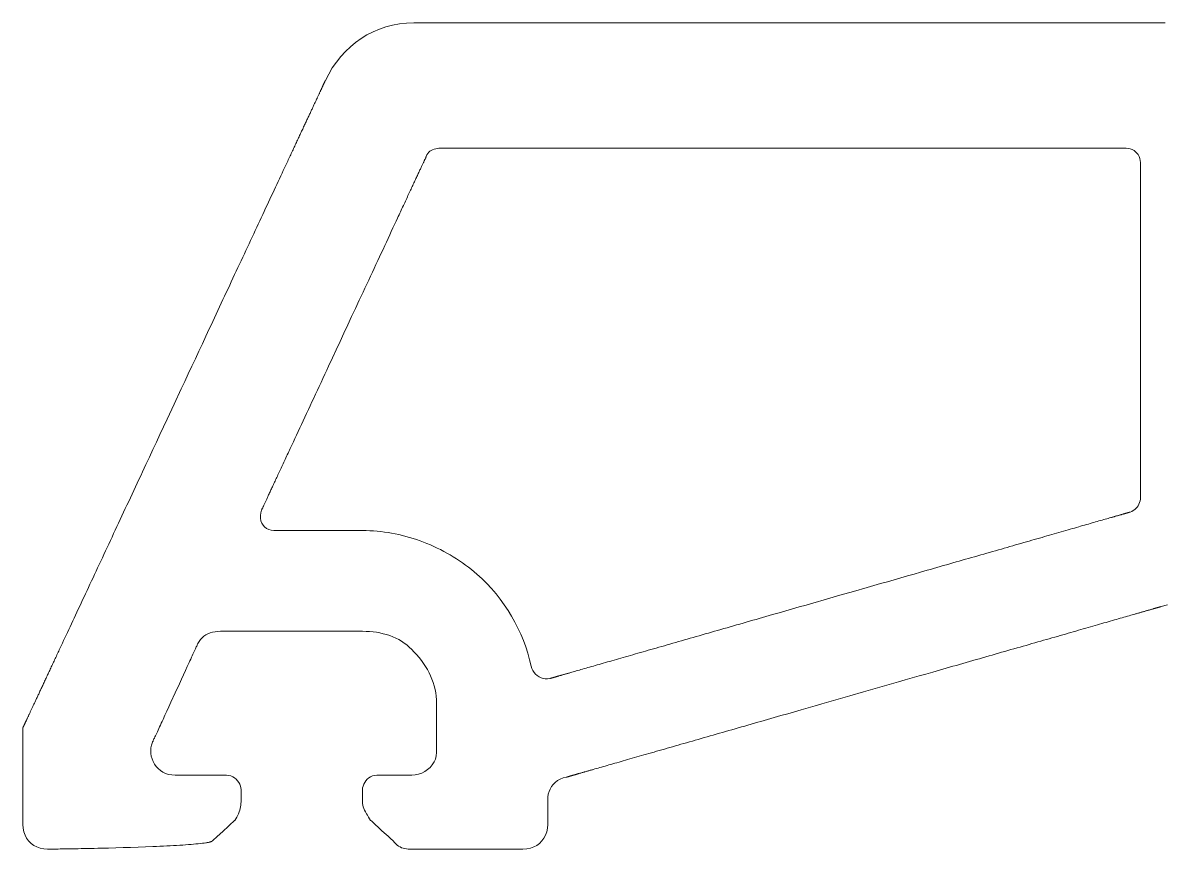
# Model space of a CAD drawing. Header units: millimetres. Extents: x -62 to 0, y 0 to 70.
# Drawn here: x -62 to -38.5, y 52.94 to 69.96 of the extents above; entities that cross this region are included whole.
import ezdxf

# ---------------------------------------------------------------- set-up
doc = ezdxf.new("R2010")
doc.units = ezdxf.units.MM
doc.header["$MEASUREMENT"] = 0
doc.layers.add('Layer 1', color=7, linetype='Continuous')

msp = doc.modelspace()

# ---------------------------------------------------------------- linework, layer by layer
at = {"layer": 'Layer 1', "lineweight": 18}
msp.add_lwpolyline([(-38.445, 57.972), (-38.58, 57.938), (-38.581, 57.938), (-38.581, 57.938), (-38.582, 57.938), (-38.583, 57.938), (-38.584, 57.937), (-38.585, 57.937), (-38.587, 57.936), (-38.589, 57.936), (-38.592, 57.935), (-38.594, 57.934), (-38.597, 57.934), (-38.6, 57.933), (-38.604, 57.932), (-38.607, 57.931), (-38.611, 57.929), (-38.616, 57.928), (-38.62, 57.927), (-38.625, 57.926), (-38.63, 57.924), (-38.635, 57.923), (-38.64, 57.921), (-38.646, 57.919), (-38.652, 57.918), (-38.659, 57.916), (-38.665, 57.914), (-38.672, 57.912), (-38.679, 57.91), (-38.686, 57.908), (-38.694, 57.906), (-38.702, 57.904), (-38.71, 57.901), (-38.718, 57.899), (-38.726, 57.896), (-38.735, 57.894), (-38.744, 57.891), (-38.753, 57.889), (-38.763, 57.886), (-38.773, 57.883), (-38.783, 57.88), (-38.793, 57.877), (-38.803, 57.874), (-38.814, 57.871), (-38.825, 57.868), (-38.836, 57.865), (-38.847, 57.862), (-38.859, 57.858), (-38.871, 57.855), (-38.883, 57.851), (-38.895, 57.848), (-38.908, 57.844), (-38.921, 57.841), (-38.933, 57.837), (-38.947, 57.833), (-38.96, 57.829), (-38.974, 57.825), (-38.988, 57.821), (-39.002, 57.817), (-39.016, 57.813), (-39.031, 57.809), (-39.045, 57.805), (-39.06, 57.801), (-39.075, 57.796), (-39.091, 57.792), (-39.106, 57.787), (-39.122, 57.783), (-39.138, 57.778), (-39.171, 57.769), (-39.204, 57.759), (-39.238, 57.749), (-39.273, 57.739), (-39.309, 57.729), (-39.346, 57.719), (-39.383, 57.708), (-39.422, 57.697), (-39.461, 57.686), (-39.5, 57.674), (-39.541, 57.663), (-39.582, 57.651), (-39.624, 57.639), (-39.667, 57.627), (-39.71, 57.614), (-39.754, 57.601), (-39.799, 57.589), (-39.844, 57.576), (-39.89, 57.562), (-39.937, 57.549), (-39.984, 57.535), (-40.032, 57.522), (-40.081, 57.508), (-40.13, 57.493), (-40.18, 57.479), (-40.231, 57.465), (-40.282, 57.45), (-40.334, 57.435), (-40.386, 57.42), (-40.439, 57.405), (-40.493, 57.389), (-40.547, 57.374), (-40.601, 57.358), (-40.657, 57.342), (-40.712, 57.326), (-40.768, 57.31), (-40.825, 57.294), (-40.882, 57.278), (-40.94, 57.261), (-40.998, 57.244), (-41.057, 57.227), (-41.116, 57.21), (-41.176, 57.193), (-41.236, 57.176), (-41.297, 57.159), (-41.358, 57.141), (-41.419, 57.124), (-41.481, 57.106), (-41.543, 57.088), (-41.606, 57.07), (-41.669, 57.052), (-41.732, 57.034), (-41.796, 57.015), (-41.86, 56.997), (-41.925, 56.978), (-41.99, 56.96), (-42.055, 56.941), (-42.12, 56.922), (-42.186, 56.903), (-42.252, 56.884), (-42.319, 56.865), (-42.386, 56.846), (-42.453, 56.827), (-42.52, 56.808), (-42.588, 56.788), (-42.656, 56.769), (-42.724, 56.749), (-42.792, 56.729), (-42.861, 56.71), (-42.93, 56.69), (-42.999, 56.67), (-43.138, 56.63), (-43.277, 56.59), (-43.418, 56.55), (-43.558, 56.51), (-43.7, 56.469), (-43.842, 56.428), (-43.984, 56.387), (-44.127, 56.346), (-44.27, 56.305), (-44.413, 56.264), (-44.7, 56.182), (-44.987, 56.1), (-45.13, 56.059), (-45.273, 56.018), (-45.416, 55.977), (-45.558, 55.936), (-45.7, 55.895), (-45.841, 55.854), (-45.982, 55.814), (-46.122, 55.774), (-46.262, 55.734), (-46.401, 55.694), (-46.47, 55.674), (-46.539, 55.654), (-46.607, 55.634), (-46.676, 55.615), (-46.744, 55.595), (-46.812, 55.576), (-46.879, 55.556), (-46.947, 55.537), (-47.014, 55.518), (-47.081, 55.499), (-47.147, 55.48), (-47.213, 55.461), (-47.279, 55.442), (-47.345, 55.423), (-47.41, 55.404), (-47.475, 55.385), (-47.539, 55.367), (-47.604, 55.349), (-47.667, 55.33), (-47.731, 55.312), (-47.794, 55.294), (-47.857, 55.276), (-47.919, 55.258), (-47.981, 55.24), (-48.042, 55.223), (-48.103, 55.205), (-48.164, 55.188), (-48.224, 55.171), (-48.283, 55.153), (-48.343, 55.136), (-48.401, 55.12), (-48.46, 55.103), (-48.517, 55.086), (-48.574, 55.07), (-48.631, 55.054), (-48.687, 55.037), (-48.743, 55.021), (-48.798, 55.006), (-48.853, 54.99), (-48.907, 54.974), (-48.96, 54.959), (-49.013, 54.944), (-49.066, 54.929), (-49.118, 54.914), (-49.169, 54.899), (-49.219, 54.885), (-49.269, 54.87), (-49.319, 54.856), (-49.367, 54.842), (-49.415, 54.829), (-49.463, 54.815), (-49.51, 54.802), (-49.556, 54.788), (-49.601, 54.775), (-49.646, 54.762), (-49.69, 54.75), (-49.733, 54.737), (-49.776, 54.725), (-49.818, 54.713), (-49.859, 54.701), (-49.899, 54.69), (-49.939, 54.678), (-49.978, 54.667), (-50.016, 54.656), (-50.054, 54.645), (-50.09, 54.635), (-50.126, 54.625), (-50.161, 54.614), (-50.196, 54.605), (-50.229, 54.595), (-50.262, 54.586), (-50.278, 54.581), (-50.293, 54.577), (-50.309, 54.572), (-50.324, 54.568), (-50.34, 54.563), (-50.354, 54.559), (-50.369, 54.555), (-50.384, 54.551), (-50.398, 54.547), (-50.412, 54.542), (-50.426, 54.538), (-50.44, 54.535), (-50.453, 54.531), (-50.466, 54.527), (-50.479, 54.523), (-50.492, 54.52), (-50.504, 54.516), (-50.517, 54.512), (-50.529, 54.509), (-50.541, 54.506), (-50.552, 54.502), (-50.564, 54.499), (-50.575, 54.496), (-50.586, 54.493), (-50.596, 54.49), (-50.607, 54.487), (-50.617, 54.484), (-50.627, 54.481), (-50.637, 54.478), (-50.646, 54.475), (-50.656, 54.473), (-50.665, 54.47), (-50.673, 54.467), (-50.682, 54.465), (-50.69, 54.463), (-50.698, 54.46), (-50.706, 54.458), (-50.713, 54.456), (-50.721, 54.454), (-50.728, 54.452), (-50.735, 54.45), (-50.741, 54.448), (-50.747, 54.446), (-50.753, 54.444), (-50.759, 54.443), (-50.765, 54.441), (-50.77, 54.44), (-50.775, 54.438), (-50.78, 54.437), (-50.784, 54.436), (-50.788, 54.434), (-50.792, 54.433), (-50.796, 54.432), (-50.799, 54.431), (-50.803, 54.43), (-50.805, 54.43), (-50.808, 54.429), (-50.81, 54.428), (-50.812, 54.428), (-50.814, 54.427), (-50.816, 54.427), (-50.817, 54.426), (-50.818, 54.426), (-50.819, 54.426), (-50.819, 54.426), (-50.819, 54.426), (-50.885, 54.41), (-50.945, 54.387), (-50.999, 54.357), (-51.046, 54.32), (-51.087, 54.279), (-51.122, 54.233), (-51.15, 54.183), (-51.172, 54.13), (-51.188, 54.074), (-51.197, 54.018), (-51.2, 53.96), (-51.2, 53.954), (-51.2, 53.938), (-51.2, 53.913), (-51.2, 53.881), (-51.2, 53.799), (-51.2, 53.706), (-51.2, 53.613), (-51.2, 53.531), (-51.2, 53.499), (-51.2, 53.474), (-51.2, 53.458), (-51.2, 53.452), (-51.206, 53.374), (-51.221, 53.3), (-51.245, 53.231), (-51.278, 53.169), (-51.32, 53.113), (-51.369, 53.064), (-51.425, 53.022), (-51.488, 52.989), (-51.556, 52.965), (-51.63, 52.949), (-51.709, 52.944), (-51.709, 52.944), (-51.71, 52.944), (-51.712, 52.944), (-51.715, 52.944), (-51.719, 52.944), (-51.723, 52.944), (-51.729, 52.944), (-51.735, 52.944), (-51.742, 52.944), (-51.749, 52.944), (-51.757, 52.944), (-51.766, 52.944), (-51.776, 52.944), (-51.786, 52.944), (-51.797, 52.944), (-51.809, 52.944), (-51.821, 52.944), (-51.834, 52.944), (-51.847, 52.944), (-51.861, 52.944), (-51.876, 52.944), (-51.891, 52.944), (-51.907, 52.944), (-51.924, 52.944), (-51.958, 52.944), (-51.994, 52.944), (-52.032, 52.944), (-52.073, 52.944), (-52.114, 52.944), (-52.158, 52.944), (-52.203, 52.944), (-52.249, 52.944), (-52.296, 52.944), (-52.345, 52.944), (-52.395, 52.944), (-52.446, 52.944), (-52.497, 52.944), (-52.55, 52.944), (-52.603, 52.944), (-52.656, 52.944), (-52.764, 52.944), (-52.873, 52.944), (-52.982, 52.944), (-53.09, 52.944), (-53.144, 52.944), (-53.197, 52.944), (-53.249, 52.944), (-53.301, 52.944), (-53.352, 52.944), (-53.401, 52.944), (-53.45, 52.944), (-53.498, 52.944), (-53.544, 52.944), (-53.589, 52.944), (-53.632, 52.944), (-53.674, 52.944), (-53.714, 52.944), (-53.752, 52.944), (-53.789, 52.944), (-53.823, 52.944), (-53.839, 52.944), (-53.855, 52.944), (-53.87, 52.944), (-53.885, 52.944), (-53.899, 52.944), (-53.913, 52.944), (-53.926, 52.944), (-53.938, 52.944), (-53.949, 52.944), (-53.96, 52.944), (-53.971, 52.944), (-53.98, 52.944), (-53.989, 52.944), (-53.997, 52.944), (-54.005, 52.944), (-54.012, 52.944), (-54.018, 52.944), (-54.023, 52.944), (-54.028, 52.944), (-54.031, 52.944), (-54.034, 52.944), (-54.036, 52.944), (-54.037, 52.944), (-54.038, 52.944), (-54.073, 52.945), (-54.107, 52.949), (-54.141, 52.955), (-54.174, 52.963), (-54.207, 52.975), (-54.239, 52.989), (-54.27, 53.007), (-54.299, 53.028), (-54.327, 53.053), (-54.353, 53.081), (-54.377, 53.114), (-54.382, 53.118), (-54.397, 53.132), (-54.42, 53.153), (-54.449, 53.18), (-54.485, 53.212), (-54.524, 53.248), (-54.61, 53.325), (-54.695, 53.403), (-54.734, 53.439), (-54.77, 53.471), (-54.8, 53.498), (-54.822, 53.519), (-54.837, 53.532), (-54.843, 53.537), (-54.866, 53.571), (-54.888, 53.606), (-54.91, 53.641), (-54.931, 53.675), (-54.95, 53.71), (-54.967, 53.745), (-54.982, 53.779), (-54.995, 53.814), (-55.004, 53.848), (-55.01, 53.883), (-55.012, 53.918), (-55.012, 53.924), (-55.012, 53.94), (-55.012, 53.964), (-55.012, 53.994), (-55.012, 54.027), (-55.012, 54.062), (-55.012, 54.095), (-55.012, 54.125), (-55.012, 54.149), (-55.012, 54.166), (-55.012, 54.172), (-55.009, 54.207), (-55, 54.244), (-54.985, 54.281), (-54.966, 54.317), (-54.941, 54.351), (-54.912, 54.383), (-54.879, 54.411), (-54.843, 54.434), (-54.803, 54.452), (-54.761, 54.464), (-54.715, 54.468), (-54.713, 54.468), (-54.707, 54.468), (-54.685, 54.468), (-54.649, 54.468), (-54.603, 54.468), (-54.549, 54.468), (-54.488, 54.468), (-54.355, 54.468), (-54.223, 54.468), (-54.162, 54.468), (-54.108, 54.468), (-54.062, 54.468), (-54.026, 54.468), (-54.004, 54.468), (-53.998, 54.468), (-53.995, 54.468), (-53.926, 54.473), (-53.858, 54.488), (-53.793, 54.512), (-53.731, 54.544), (-53.673, 54.583), (-53.621, 54.629), (-53.576, 54.681), (-53.539, 54.739), (-53.511, 54.8), (-53.493, 54.865), (-53.487, 54.933), (-53.487, 54.936), (-53.487, 54.945), (-53.487, 54.959), (-53.487, 54.977), (-53.487, 55), (-53.487, 55.027), (-53.487, 55.058), (-53.487, 55.092), (-53.487, 55.169), (-53.487, 55.255), (-53.487, 55.347), (-53.487, 55.441), (-53.487, 55.536), (-53.487, 55.628), (-53.487, 55.714), (-53.487, 55.79), (-53.487, 55.825), (-53.487, 55.855), (-53.487, 55.883), (-53.487, 55.906), (-53.487, 55.924), (-53.487, 55.938), (-53.487, 55.946), (-53.487, 55.949), (-53.489, 56.021), (-53.495, 56.092), (-53.505, 56.163), (-53.518, 56.233), (-53.536, 56.304), (-53.557, 56.373), (-53.581, 56.442), (-53.609, 56.51), (-53.641, 56.577), (-53.676, 56.643), (-53.714, 56.707), (-53.755, 56.77), (-53.8, 56.832), (-53.848, 56.892), (-53.899, 56.951), (-53.953, 57.007), (-53.999, 57.058), (-54.048, 57.105), (-54.099, 57.148), (-54.153, 57.189), (-54.208, 57.226), (-54.266, 57.259), (-54.326, 57.29), (-54.387, 57.317), (-54.451, 57.342), (-54.516, 57.363), (-54.583, 57.381), (-54.651, 57.396), (-54.721, 57.409), (-54.792, 57.418), (-54.864, 57.425), (-54.938, 57.429), (-55.012, 57.43), (-55.012, 57.43), (-55.014, 57.43), (-55.017, 57.43), (-55.02, 57.43), (-55.025, 57.43), (-55.031, 57.43), (-55.037, 57.43), (-55.045, 57.43), (-55.063, 57.43), (-55.084, 57.43), (-55.109, 57.43), (-55.137, 57.43), (-55.169, 57.43), (-55.204, 57.43), (-55.241, 57.43), (-55.282, 57.43), (-55.325, 57.43), (-55.37, 57.43), (-55.418, 57.43), (-55.468, 57.43), (-55.521, 57.43), (-55.575, 57.43), (-55.632, 57.43), (-55.69, 57.43), (-55.749, 57.43), (-55.81, 57.43), (-55.873, 57.43), (-55.936, 57.43), (-56.067, 57.43), (-56.2, 57.43), (-56.336, 57.43), (-56.473, 57.43), (-56.61, 57.43), (-56.745, 57.43), (-56.879, 57.43), (-57.009, 57.43), (-57.073, 57.43), (-57.136, 57.43), (-57.197, 57.43), (-57.256, 57.43), (-57.314, 57.43), (-57.371, 57.43), (-57.425, 57.43), (-57.477, 57.43), (-57.528, 57.43), (-57.576, 57.43), (-57.621, 57.43), (-57.664, 57.43), (-57.705, 57.43), (-57.742, 57.43), (-57.777, 57.43), (-57.808, 57.43), (-57.837, 57.43), (-57.862, 57.43), (-57.883, 57.43), (-57.901, 57.43), (-57.909, 57.43), (-57.915, 57.43), (-57.921, 57.43), (-57.926, 57.43), (-57.929, 57.43), (-57.932, 57.43), (-57.933, 57.43), (-57.934, 57.43), (-57.991, 57.428), (-58.045, 57.422), (-58.097, 57.412), (-58.146, 57.397), (-58.193, 57.378), (-58.236, 57.355), (-58.276, 57.328), (-58.313, 57.296), (-58.346, 57.26), (-58.375, 57.221), (-58.4, 57.176), (-58.401, 57.175), (-58.403, 57.171), (-58.406, 57.164), (-58.41, 57.154), (-58.416, 57.141), (-58.423, 57.126), (-58.431, 57.109), (-58.44, 57.089), (-58.45, 57.067), (-58.461, 57.043), (-58.473, 57.017), (-58.486, 56.989), (-58.5, 56.959), (-58.514, 56.927), (-58.529, 56.894), (-58.545, 56.859), (-58.562, 56.823), (-58.58, 56.785), (-58.597, 56.746), (-58.616, 56.705), (-58.654, 56.621), (-58.695, 56.534), (-58.736, 56.443), (-58.779, 56.35), (-58.866, 56.161), (-58.953, 55.971), (-58.995, 55.878), (-59.037, 55.788), (-59.077, 55.7), (-59.115, 55.616), (-59.134, 55.576), (-59.152, 55.537), (-59.169, 55.499), (-59.186, 55.463), (-59.202, 55.428), (-59.217, 55.394), (-59.232, 55.362), (-59.246, 55.333), (-59.258, 55.305), (-59.27, 55.278), (-59.281, 55.254), (-59.291, 55.232), (-59.301, 55.213), (-59.308, 55.195), (-59.315, 55.18), (-59.321, 55.168), (-59.326, 55.158), (-59.329, 55.151), (-59.331, 55.147), (-59.331, 55.145), (-59.351, 55.089), (-59.364, 55.031), (-59.368, 54.973), (-59.366, 54.914), (-59.357, 54.857), (-59.34, 54.801), (-59.318, 54.747), (-59.289, 54.695), (-59.255, 54.648), (-59.214, 54.604), (-59.168, 54.565), (-59.117, 54.532), (-59.061, 54.505), (-59, 54.485), (-58.935, 54.472), (-58.866, 54.468), (-58.863, 54.468), (-58.854, 54.468), (-58.84, 54.468), (-58.82, 54.468), (-58.796, 54.468), (-58.768, 54.468), (-58.736, 54.468), (-58.7, 54.468), (-58.662, 54.468), (-58.62, 54.468), (-58.531, 54.468), (-58.435, 54.468), (-58.336, 54.468), (-58.238, 54.468), (-58.142, 54.468), (-58.053, 54.468), (-58.011, 54.468), (-57.972, 54.468), (-57.937, 54.468), (-57.905, 54.468), (-57.876, 54.468), (-57.852, 54.468), (-57.833, 54.468), (-57.819, 54.468), (-57.81, 54.468), (-57.807, 54.468), (-57.762, 54.464), (-57.719, 54.452), (-57.68, 54.434), (-57.643, 54.411), (-57.61, 54.383), (-57.581, 54.351), (-57.557, 54.317), (-57.537, 54.281), (-57.523, 54.244), (-57.514, 54.207), (-57.51, 54.172), (-57.51, 54.166), (-57.51, 54.149), (-57.51, 54.125), (-57.51, 54.095), (-57.51, 54.062), (-57.51, 54.027), (-57.51, 53.994), (-57.51, 53.964), (-57.51, 53.94), (-57.51, 53.924), (-57.51, 53.918), (-57.512, 53.883), (-57.515, 53.848), (-57.52, 53.814), (-57.527, 53.779), (-57.537, 53.745), (-57.548, 53.71), (-57.562, 53.675), (-57.578, 53.641), (-57.596, 53.606), (-57.616, 53.571), (-57.638, 53.537), (-57.643, 53.532), (-57.658, 53.519), (-57.681, 53.498), (-57.71, 53.471), (-57.746, 53.439), (-57.785, 53.403), (-57.871, 53.325), (-57.956, 53.248), (-57.995, 53.212), (-58.031, 53.18), (-58.061, 53.153), (-58.083, 53.132), (-58.098, 53.118), (-58.103, 53.114), (-58.106, 53.111), (-58.11, 53.108), (-58.114, 53.105), (-58.12, 53.102), (-58.127, 53.099), (-58.135, 53.096), (-58.144, 53.094), (-58.154, 53.091), (-58.165, 53.088), (-58.177, 53.085), (-58.19, 53.083), (-58.204, 53.08), (-58.219, 53.078), (-58.234, 53.075), (-58.268, 53.07), (-58.306, 53.065), (-58.346, 53.06), (-58.39, 53.055), (-58.437, 53.051), (-58.486, 53.046), (-58.539, 53.042), (-58.593, 53.038), (-58.651, 53.034), (-58.71, 53.03), (-58.772, 53.026), (-58.836, 53.022), (-58.901, 53.018), (-58.968, 53.014), (-59.037, 53.011), (-59.108, 53.008), (-59.179, 53.004), (-59.252, 53.001), (-59.326, 52.998), (-59.476, 52.992), (-59.628, 52.987), (-59.782, 52.981), (-59.935, 52.977), (-60.088, 52.972), (-60.239, 52.968), (-60.313, 52.966), (-60.386, 52.964), (-60.458, 52.963), (-60.529, 52.961), (-60.598, 52.959), (-60.666, 52.958), (-60.733, 52.957), (-60.797, 52.955), (-60.86, 52.954), (-60.92, 52.953), (-60.979, 52.952), (-61.035, 52.951), (-61.088, 52.95), (-61.139, 52.949), (-61.187, 52.948), (-61.232, 52.948), (-61.274, 52.947), (-61.313, 52.946), (-61.348, 52.946), (-61.38, 52.945), (-61.395, 52.945), (-61.409, 52.945), (-61.422, 52.945), (-61.433, 52.945), (-61.444, 52.945), (-61.454, 52.945), (-61.463, 52.944), (-61.471, 52.944), (-61.478, 52.944), (-61.483, 52.944), (-61.488, 52.944), (-61.491, 52.944), (-61.57, 52.949), (-61.644, 52.965), (-61.712, 52.989), (-61.775, 53.022), (-61.831, 53.064), (-61.88, 53.113), (-61.922, 53.169), (-61.955, 53.231), (-61.979, 53.3), (-61.994, 53.374), (-62, 53.452), (-62, 53.454), (-62, 53.458), (-62, 53.465), (-62, 53.474), (-62, 53.487), (-62, 53.501), (-62, 53.518), (-62, 53.538), (-62, 53.559), (-62, 53.583), (-62, 53.608), (-62, 53.636), (-62, 53.665), (-62, 53.696), (-62, 53.729), (-62, 53.763), (-62, 53.836), (-62, 53.913), (-62, 53.996), (-62, 54.081), (-62, 54.17), (-62, 54.261), (-62, 54.447), (-62, 54.632), (-62, 54.723), (-62, 54.812), (-62, 54.898), (-62, 54.98), (-62, 55.058), (-62, 55.13), (-62, 55.165), (-62, 55.197), (-62, 55.228), (-62, 55.258), (-62, 55.285), (-62, 55.311), (-62, 55.334), (-62, 55.356), (-62, 55.375), (-62, 55.392), (-62, 55.407), (-62, 55.419), (-62, 55.429), (-62, 55.436), (-62, 55.44), (-62, 55.441), (-62, 55.441), (-61.999, 55.442), (-61.999, 55.443), (-61.998, 55.444), (-61.998, 55.445), (-61.997, 55.447), (-61.996, 55.449), (-61.995, 55.451), (-61.994, 55.454), (-61.993, 55.456), (-61.991, 55.459), (-61.99, 55.463), (-61.988, 55.467), (-61.986, 55.471), (-61.984, 55.475), (-61.982, 55.48), (-61.979, 55.484), (-61.977, 55.49), (-61.975, 55.495), (-61.972, 55.501), (-61.969, 55.507), (-61.966, 55.513), (-61.963, 55.52), (-61.96, 55.526), (-61.957, 55.534), (-61.953, 55.541), (-61.949, 55.549), (-61.946, 55.557), (-61.942, 55.565), (-61.938, 55.573), (-61.934, 55.582), (-61.93, 55.591), (-61.925, 55.6), (-61.921, 55.61), (-61.916, 55.62), (-61.912, 55.63), (-61.907, 55.64), (-61.902, 55.651), (-61.897, 55.662), (-61.892, 55.673), (-61.886, 55.684), (-61.881, 55.696), (-61.875, 55.708), (-61.87, 55.72), (-61.864, 55.732), (-61.858, 55.745), (-61.852, 55.758), (-61.846, 55.771), (-61.839, 55.784), (-61.833, 55.798), (-61.827, 55.812), (-61.82, 55.826), (-61.813, 55.84), (-61.806, 55.855), (-61.8, 55.87), (-61.792, 55.885), (-61.785, 55.9), (-61.778, 55.916), (-61.771, 55.932), (-61.763, 55.948), (-61.756, 55.964), (-61.748, 55.98), (-61.74, 55.997), (-61.732, 56.014), (-61.724, 56.031), (-61.716, 56.049), (-61.708, 56.066), (-61.699, 56.084), (-61.691, 56.102), (-61.682, 56.121), (-61.674, 56.139), (-61.665, 56.158), (-61.656, 56.177), (-61.647, 56.196), (-61.638, 56.216), (-61.629, 56.235), (-61.62, 56.255), (-61.61, 56.275), (-61.601, 56.296), (-61.591, 56.316), (-61.581, 56.337), (-61.572, 56.358), (-61.562, 56.379), (-61.552, 56.4), (-61.542, 56.422), (-61.532, 56.443), (-61.521, 56.465), (-61.511, 56.487), (-61.501, 56.51), (-61.49, 56.532), (-61.48, 56.555), (-61.469, 56.578), (-61.458, 56.601), (-61.447, 56.624), (-61.436, 56.648), (-61.425, 56.672), (-61.414, 56.695), (-61.403, 56.72), (-61.391, 56.744), (-61.38, 56.768), (-61.368, 56.793), (-61.357, 56.818), (-61.345, 56.843), (-61.333, 56.868), (-61.322, 56.893), (-61.31, 56.919), (-61.298, 56.945), (-61.285, 56.971), (-61.273, 56.997), (-61.261, 57.023), (-61.249, 57.049), (-61.236, 57.076), (-61.224, 57.103), (-61.211, 57.13), (-61.186, 57.184), (-61.16, 57.239), (-61.134, 57.295), (-61.108, 57.351), (-61.081, 57.408), (-61.054, 57.466), (-61.027, 57.524), (-60.999, 57.583), (-60.972, 57.643), (-60.944, 57.703), (-60.915, 57.763), (-60.887, 57.825), (-60.858, 57.886), (-60.829, 57.949), (-60.799, 58.012), (-60.77, 58.075), (-60.74, 58.139), (-60.71, 58.204), (-60.679, 58.269), (-60.649, 58.334), (-60.618, 58.4), (-60.587, 58.466), (-60.556, 58.533), (-60.524, 58.601), (-60.493, 58.668), (-60.461, 58.737), (-60.429, 58.805), (-60.396, 58.874), (-60.364, 58.944), (-60.331, 59.014), (-60.298, 59.084), (-60.265, 59.155), (-60.232, 59.226), (-60.199, 59.297), (-60.165, 59.369), (-60.132, 59.441), (-60.098, 59.514), (-60.064, 59.586), (-60.03, 59.659), (-59.996, 59.733), (-59.961, 59.806), (-59.927, 59.88), (-59.892, 59.955), (-59.857, 60.029), (-59.822, 60.104), (-59.787, 60.179), (-59.752, 60.254), (-59.717, 60.33), (-59.681, 60.405), (-59.646, 60.481), (-59.611, 60.557), (-59.575, 60.634), (-59.539, 60.71), (-59.467, 60.864), (-59.396, 61.018), (-59.323, 61.172), (-59.251, 61.327), (-59.178, 61.483), (-59.106, 61.639), (-59.033, 61.795), (-58.887, 62.107), (-58.741, 62.419), (-58.668, 62.575), (-58.595, 62.731), (-58.523, 62.886), (-58.45, 63.042), (-58.378, 63.196), (-58.306, 63.35), (-58.235, 63.504), (-58.199, 63.58), (-58.163, 63.656), (-58.128, 63.733), (-58.092, 63.809), (-58.057, 63.884), (-58.022, 63.96), (-57.987, 64.035), (-57.952, 64.11), (-57.917, 64.185), (-57.882, 64.259), (-57.847, 64.333), (-57.813, 64.407), (-57.778, 64.481), (-57.744, 64.554), (-57.71, 64.628), (-57.676, 64.7), (-57.642, 64.773), (-57.608, 64.845), (-57.575, 64.917), (-57.541, 64.988), (-57.508, 65.059), (-57.475, 65.13), (-57.442, 65.2), (-57.41, 65.27), (-57.377, 65.339), (-57.345, 65.409), (-57.313, 65.477), (-57.281, 65.545), (-57.25, 65.613), (-57.218, 65.681), (-57.187, 65.748), (-57.156, 65.814), (-57.125, 65.88), (-57.094, 65.945), (-57.064, 66.01), (-57.034, 66.075), (-57.004, 66.139), (-56.975, 66.202), (-56.945, 66.265), (-56.916, 66.327), (-56.887, 66.389), (-56.859, 66.45), (-56.83, 66.511), (-56.802, 66.571), (-56.774, 66.631), (-56.747, 66.69), (-56.72, 66.748), (-56.693, 66.806), (-56.666, 66.863), (-56.64, 66.919), (-56.614, 66.975), (-56.588, 67.03), (-56.563, 67.084), (-56.55, 67.111), (-56.538, 67.138), (-56.525, 67.165), (-56.513, 67.191), (-56.501, 67.217), (-56.488, 67.243), (-56.476, 67.269), (-56.464, 67.295), (-56.452, 67.321), (-56.44, 67.346), (-56.429, 67.371), (-56.417, 67.396), (-56.405, 67.421), (-56.394, 67.446), (-56.382, 67.47), (-56.371, 67.494), (-56.36, 67.518), (-56.349, 67.542), (-56.338, 67.566), (-56.327, 67.59), (-56.316, 67.613), (-56.305, 67.636), (-56.294, 67.659), (-56.284, 67.682), (-56.273, 67.704), (-56.263, 67.727), (-56.252, 67.749), (-56.242, 67.771), (-56.232, 67.792), (-56.222, 67.814), (-56.212, 67.835), (-56.202, 67.856), (-56.192, 67.877), (-56.183, 67.898), (-56.173, 67.918), (-56.164, 67.939), (-56.154, 67.959), (-56.145, 67.979), (-56.136, 67.998), (-56.127, 68.018), (-56.118, 68.037), (-56.109, 68.056), (-56.1, 68.075), (-56.091, 68.093), (-56.083, 68.111), (-56.074, 68.13), (-56.066, 68.147), (-56.058, 68.165), (-56.05, 68.183), (-56.042, 68.2), (-56.034, 68.217), (-56.026, 68.233), (-56.018, 68.25), (-56.011, 68.266), (-56.003, 68.282), (-55.996, 68.298), (-55.988, 68.314), (-55.981, 68.329), (-55.974, 68.344), (-55.967, 68.359), (-55.961, 68.374), (-55.954, 68.388), (-55.947, 68.402), (-55.941, 68.416), (-55.934, 68.43), (-55.928, 68.443), (-55.922, 68.456), (-55.916, 68.469), (-55.91, 68.482), (-55.904, 68.494), (-55.899, 68.506), (-55.893, 68.518), (-55.888, 68.53), (-55.882, 68.541), (-55.877, 68.552), (-55.872, 68.563), (-55.867, 68.574), (-55.862, 68.584), (-55.857, 68.594), (-55.853, 68.604), (-55.848, 68.614), (-55.844, 68.623), (-55.84, 68.632), (-55.836, 68.641), (-55.832, 68.649), (-55.828, 68.657), (-55.824, 68.665), (-55.821, 68.673), (-55.817, 68.68), (-55.814, 68.687), (-55.811, 68.694), (-55.808, 68.701), (-55.805, 68.707), (-55.802, 68.713), (-55.799, 68.719), (-55.797, 68.724), (-55.794, 68.729), (-55.792, 68.734), (-55.79, 68.739), (-55.788, 68.743), (-55.786, 68.747), (-55.784, 68.751), (-55.783, 68.754), (-55.781, 68.758), (-55.78, 68.76), (-55.779, 68.763), (-55.778, 68.765), (-55.777, 68.767), (-55.776, 68.769), (-55.775, 68.77), (-55.775, 68.771), (-55.774, 68.772), (-55.774, 68.772), (-55.774, 68.773), (-55.707, 68.904), (-55.632, 69.03), (-55.549, 69.149), (-55.46, 69.261), (-55.364, 69.366), (-55.261, 69.464), (-55.153, 69.553), (-55.038, 69.635), (-54.919, 69.708), (-54.794, 69.772), (-54.664, 69.828), (-54.53, 69.874), (-54.391, 69.91), (-54.249, 69.936), (-54.103, 69.952), (-53.953, 69.958), (-53.953, 69.958), (-53.953, 69.958), (-53.952, 69.958), (-53.951, 69.958), (-53.949, 69.958), (-53.948, 69.958), (-53.946, 69.958), (-53.943, 69.958), (-53.941, 69.958), (-53.938, 69.958), (-53.935, 69.958), (-53.931, 69.958), (-53.928, 69.958), (-53.924, 69.958), (-53.919, 69.958), (-53.914, 69.958), (-53.909, 69.958), (-53.904, 69.958), (-53.899, 69.958), (-53.893, 69.958), (-53.887, 69.958), (-53.88, 69.958), (-53.874, 69.958), (-53.867, 69.958), (-53.859, 69.958), (-53.852, 69.958), (-53.844, 69.958), (-53.836, 69.958), (-53.827, 69.958), (-53.818, 69.958), (-53.809, 69.958), (-53.8, 69.958), (-53.79, 69.958), (-53.78, 69.958), (-53.77, 69.958), (-53.76, 69.958), (-53.749, 69.958), (-53.738, 69.958), (-53.727, 69.958), (-53.715, 69.958), (-53.703, 69.958), (-53.691, 69.958), (-53.678, 69.958), (-53.666, 69.958), (-53.653, 69.958), (-53.639, 69.958), (-53.626, 69.958), (-53.612, 69.958), (-53.598, 69.958), (-53.583, 69.958), (-53.569, 69.958), (-53.554, 69.958), (-53.539, 69.958), (-53.523, 69.958), (-53.507, 69.958), (-53.491, 69.958), (-53.475, 69.958), (-53.458, 69.958), (-53.441, 69.958), (-53.424, 69.958), (-53.407, 69.958), (-53.389, 69.958), (-53.371, 69.958), (-53.353, 69.958), (-53.335, 69.958), (-53.316, 69.958), (-53.297, 69.958), (-53.277, 69.958), (-53.258, 69.958), (-53.238, 69.958), (-53.218, 69.958), (-53.198, 69.958), (-53.177, 69.958), (-53.156, 69.958), (-53.135, 69.958), (-53.114, 69.958), (-53.092, 69.958), (-53.07, 69.958), (-53.048, 69.958), (-53.026, 69.958), (-53.003, 69.958), (-52.98, 69.958), (-52.957, 69.958), (-52.933, 69.958), (-52.91, 69.958), (-52.886, 69.958), (-52.861, 69.958), (-52.837, 69.958), (-52.812, 69.958), (-52.787, 69.958), (-52.762, 69.958), (-52.737, 69.958), (-52.711, 69.958), (-52.685, 69.958), (-52.659, 69.958), (-52.632, 69.958), (-52.605, 69.958), (-52.578, 69.958), (-52.551, 69.958), (-52.524, 69.958), (-52.496, 69.958), (-52.468, 69.958), (-52.44, 69.958), (-52.411, 69.958), (-52.383, 69.958), (-52.354, 69.958), (-52.325, 69.958), (-52.295, 69.958), (-52.265, 69.958), (-52.236, 69.958), (-52.205, 69.958), (-52.175, 69.958), (-52.144, 69.958), (-52.114, 69.958), (-52.082, 69.958), (-52.051, 69.958), (-52.019, 69.958), (-51.988, 69.958), (-51.956, 69.958), (-51.923, 69.958), (-51.891, 69.958), (-51.858, 69.958), (-51.825, 69.958), (-51.792, 69.958), (-51.758, 69.958), (-51.725, 69.958), (-51.691, 69.958), (-51.657, 69.958), (-51.622, 69.958), (-51.588, 69.958), (-51.553, 69.958), (-51.518, 69.958), (-51.483, 69.958), (-51.447, 69.958), (-51.411, 69.958), (-51.375, 69.958), (-51.339, 69.958), (-51.303, 69.958), (-51.266, 69.958), (-51.229, 69.958), (-51.192, 69.958), (-51.155, 69.958), (-51.117, 69.958), (-51.08, 69.958), (-51.042, 69.958), (-51.004, 69.958), (-50.965, 69.958), (-50.927, 69.958), (-50.888, 69.958), (-50.849, 69.958), (-50.81, 69.958), (-50.77, 69.958), (-50.73, 69.958), (-50.69, 69.958), (-50.65, 69.958), (-50.61, 69.958), (-50.569, 69.958), (-50.529, 69.958), (-50.488, 69.958), (-50.447, 69.958), (-50.405, 69.958), (-50.364, 69.958), (-50.322, 69.958), (-50.28, 69.958), (-50.237, 69.958), (-50.195, 69.958), (-50.152, 69.958), (-50.11, 69.958), (-50.067, 69.958), (-50.023, 69.958), (-49.98, 69.958), (-49.936, 69.958), (-49.892, 69.958), (-49.848, 69.958), (-49.804, 69.958), (-49.759, 69.958), (-49.715, 69.958), (-49.67, 69.958), (-49.625, 69.958), (-49.58, 69.958), (-49.534, 69.958), (-49.488, 69.958), (-49.443, 69.958), (-49.397, 69.958), (-49.35, 69.958), (-49.304, 69.958), (-49.257, 69.958), (-49.21, 69.958), (-49.163, 69.958), (-49.116, 69.958), (-49.069, 69.958), (-49.021, 69.958), (-48.973, 69.958), (-48.925, 69.958), (-48.877, 69.958), (-48.829, 69.958), (-48.78, 69.958), (-48.731, 69.958), (-48.682, 69.958), (-48.633, 69.958), (-48.584, 69.958), (-48.534, 69.958), (-48.485, 69.958), (-48.435, 69.958), (-48.385, 69.958), (-48.335, 69.958), (-48.284, 69.958), (-48.234, 69.958), (-48.183, 69.958), (-48.132, 69.958), (-48.081, 69.958), (-48.029, 69.958), (-47.978, 69.958), (-47.926, 69.958), (-47.874, 69.958), (-47.822, 69.958), (-47.77, 69.958), (-47.718, 69.958), (-47.665, 69.958), (-47.612, 69.958), (-47.56, 69.958), (-47.506, 69.958), (-47.453, 69.958), (-47.4, 69.958), (-47.346, 69.958), (-47.292, 69.958), (-47.238, 69.958), (-47.184, 69.958), (-47.13, 69.958), (-47.076, 69.958), (-47.021, 69.958), (-46.966, 69.958), (-46.911, 69.958), (-46.856, 69.958), (-46.801, 69.958), (-46.745, 69.958), (-46.69, 69.958), (-46.634, 69.958), (-46.578, 69.958), (-46.522, 69.958), (-46.466, 69.958), (-46.409, 69.958), (-46.353, 69.958), (-46.296, 69.958), (-46.239, 69.958), (-46.182, 69.958), (-46.125, 69.958), (-46.067, 69.958), (-46.01, 69.958), (-45.952, 69.958), (-45.894, 69.958), (-45.836, 69.958), (-45.778, 69.958), (-45.72, 69.958), (-45.661, 69.958), (-45.602, 69.958), (-45.544, 69.958), (-45.485, 69.958), (-45.426, 69.958), (-45.366, 69.958), (-45.307, 69.958), (-45.247, 69.958), (-45.188, 69.958), (-45.128, 69.958), (-45.068, 69.958), (-45.008, 69.958), (-44.947, 69.958), (-44.887, 69.958), (-44.826, 69.958), (-44.766, 69.958), (-44.705, 69.958), (-44.644, 69.958), (-44.583, 69.958), (-44.521, 69.958), (-44.46, 69.958), (-44.398, 69.958), (-44.337, 69.958), (-44.275, 69.958), (-44.213, 69.958), (-44.151, 69.958), (-44.088, 69.958), (-44.026, 69.958), (-43.963, 69.958), (-43.901, 69.958), (-43.838, 69.958), (-43.775, 69.958), (-43.712, 69.958), (-43.648, 69.958), (-43.585, 69.958), (-43.522, 69.958), (-43.458, 69.958), (-43.394, 69.958), (-43.33, 69.958), (-43.266, 69.958), (-43.202, 69.958), (-43.138, 69.958), (-43.073, 69.958), (-43.009, 69.958), (-42.944, 69.958), (-42.879, 69.958), (-42.814, 69.958), (-42.749, 69.958), (-42.684, 69.958), (-42.619, 69.958), (-42.553, 69.958), (-42.488, 69.958), (-42.422, 69.958), (-42.356, 69.958), (-42.291, 69.958), (-42.224, 69.958), (-42.158, 69.958), (-42.092, 69.958), (-42.026, 69.958), (-41.959, 69.958), (-41.892, 69.958), (-41.826, 69.958), (-41.759, 69.958), (-41.692, 69.958), (-41.625, 69.958), (-41.558, 69.958), (-41.49, 69.958), (-41.423, 69.958), (-41.355, 69.958), (-41.287, 69.958), (-41.22, 69.958), (-41.152, 69.958), (-41.084, 69.958), (-41.016, 69.958), (-40.947, 69.958), (-40.879, 69.958), (-40.811, 69.958), (-40.742, 69.958), (-40.673, 69.958), (-40.605, 69.958), (-40.536, 69.958), (-40.467, 69.958), (-40.398, 69.958), (-40.328, 69.958), (-40.259, 69.958), (-40.19, 69.958), (-40.12, 69.958), (-40.051, 69.958), (-39.981, 69.958), (-39.911, 69.958), (-39.841, 69.958), (-39.771, 69.958), (-39.701, 69.958), (-39.631, 69.958), (-39.561, 69.958), (-39.49, 69.958), (-39.42, 69.958), (-39.349, 69.958), (-39.278, 69.958), (-39.208, 69.958), (-39.137, 69.958), (-39.066, 69.958), (-38.995, 69.958), (-38.924, 69.958), (-38.852, 69.958), (-38.781, 69.958), (-38.71, 69.958), (-38.638, 69.958), (-38.566, 69.958), (-38.495, 69.958)], dxfattribs=at)
msp.add_lwpolyline([(-51.539, 56.711), (-51.525, 56.666), (-51.504, 56.624), (-51.479, 56.584), (-51.449, 56.549), (-51.415, 56.518), (-51.377, 56.492), (-51.337, 56.472), (-51.294, 56.458), (-51.25, 56.45), (-51.204, 56.45), (-51.158, 56.457), (-51.158, 56.457), (-51.158, 56.457), (-51.157, 56.457), (-51.156, 56.458), (-51.155, 56.458), (-51.153, 56.458), (-51.151, 56.459), (-51.149, 56.459), (-51.147, 56.46), (-51.145, 56.461), (-51.142, 56.462), (-51.139, 56.463), (-51.135, 56.464), (-51.132, 56.465), (-51.128, 56.466), (-51.124, 56.467), (-51.119, 56.468), (-51.115, 56.469), (-51.11, 56.471), (-51.105, 56.472), (-51.099, 56.474), (-51.094, 56.475), (-51.088, 56.477), (-51.082, 56.479), (-51.075, 56.481), (-51.069, 56.483), (-51.062, 56.485), (-51.055, 56.487), (-51.047, 56.489), (-51.04, 56.491), (-51.032, 56.493), (-51.024, 56.495), (-51.016, 56.498), (-51.007, 56.5), (-50.998, 56.503), (-50.989, 56.505), (-50.98, 56.508), (-50.971, 56.511), (-50.961, 56.514), (-50.951, 56.517), (-50.941, 56.519), (-50.93, 56.522), (-50.92, 56.525), (-50.909, 56.529), (-50.898, 56.532), (-50.886, 56.535), (-50.875, 56.538), (-50.863, 56.542), (-50.851, 56.545), (-50.839, 56.549), (-50.826, 56.552), (-50.814, 56.556), (-50.801, 56.56), (-50.788, 56.563), (-50.774, 56.567), (-50.761, 56.571), (-50.733, 56.579), (-50.705, 56.587), (-50.675, 56.596), (-50.645, 56.604), (-50.614, 56.613), (-50.582, 56.622), (-50.549, 56.632), (-50.516, 56.641), (-50.482, 56.651), (-50.447, 56.661), (-50.411, 56.671), (-50.375, 56.682), (-50.337, 56.693), (-50.299, 56.704), (-50.26, 56.715), (-50.221, 56.726), (-50.181, 56.738), (-50.14, 56.749), (-50.098, 56.761), (-50.056, 56.773), (-50.013, 56.786), (-49.969, 56.798), (-49.925, 56.811), (-49.88, 56.824), (-49.834, 56.837), (-49.788, 56.85), (-49.741, 56.864), (-49.694, 56.877), (-49.646, 56.891), (-49.597, 56.905), (-49.547, 56.919), (-49.498, 56.934), (-49.447, 56.948), (-49.396, 56.963), (-49.344, 56.978), (-49.292, 56.993), (-49.239, 57.008), (-49.186, 57.023), (-49.132, 57.039), (-49.078, 57.054), (-49.023, 57.07), (-48.968, 57.086), (-48.912, 57.102), (-48.855, 57.118), (-48.799, 57.134), (-48.741, 57.151), (-48.684, 57.167), (-48.625, 57.184), (-48.567, 57.201), (-48.508, 57.218), (-48.448, 57.235), (-48.388, 57.252), (-48.328, 57.269), (-48.267, 57.287), (-48.206, 57.304), (-48.145, 57.322), (-48.083, 57.34), (-48.02, 57.358), (-47.958, 57.376), (-47.895, 57.394), (-47.831, 57.412), (-47.768, 57.43), (-47.704, 57.449), (-47.64, 57.467), (-47.575, 57.486), (-47.51, 57.504), (-47.445, 57.523), (-47.379, 57.542), (-47.314, 57.561), (-47.248, 57.579), (-47.181, 57.599), (-47.115, 57.618), (-47.048, 57.637), (-46.981, 57.656), (-46.914, 57.675), (-46.847, 57.695), (-46.711, 57.733), (-46.575, 57.773), (-46.438, 57.812), (-46.301, 57.851), (-46.163, 57.891), (-46.024, 57.931), (-45.885, 57.971), (-45.746, 58.011), (-45.467, 58.091), (-45.187, 58.171), (-44.907, 58.251), (-44.628, 58.332), (-44.489, 58.372), (-44.35, 58.411), (-44.211, 58.451), (-44.073, 58.491), (-43.936, 58.53), (-43.799, 58.57), (-43.663, 58.609), (-43.527, 58.647), (-43.46, 58.667), (-43.393, 58.686), (-43.326, 58.705), (-43.259, 58.725), (-43.192, 58.744), (-43.126, 58.763), (-43.06, 58.782), (-42.994, 58.8), (-42.929, 58.819), (-42.864, 58.838), (-42.799, 58.857), (-42.734, 58.875), (-42.67, 58.894), (-42.606, 58.912), (-42.542, 58.93), (-42.479, 58.948), (-42.416, 58.966), (-42.353, 58.984), (-42.291, 59.002), (-42.229, 59.02), (-42.168, 59.038), (-42.107, 59.055), (-42.046, 59.073), (-41.985, 59.09), (-41.926, 59.107), (-41.866, 59.124), (-41.807, 59.141), (-41.748, 59.158), (-41.69, 59.175), (-41.632, 59.191), (-41.575, 59.208), (-41.518, 59.224), (-41.462, 59.24), (-41.406, 59.256), (-41.351, 59.272), (-41.296, 59.288), (-41.241, 59.304), (-41.188, 59.319), (-41.134, 59.334), (-41.082, 59.349), (-41.029, 59.364), (-40.978, 59.379), (-40.927, 59.394), (-40.876, 59.408), (-40.826, 59.423), (-40.777, 59.437), (-40.728, 59.451), (-40.68, 59.465), (-40.632, 59.478), (-40.586, 59.492), (-40.539, 59.505), (-40.494, 59.518), (-40.449, 59.531), (-40.404, 59.544), (-40.361, 59.556), (-40.318, 59.569), (-40.275, 59.581), (-40.234, 59.593), (-40.193, 59.605), (-40.153, 59.616), (-40.113, 59.627), (-40.074, 59.639), (-40.036, 59.649), (-39.999, 59.66), (-39.963, 59.671), (-39.927, 59.681), (-39.892, 59.691), (-39.858, 59.701), (-39.824, 59.71), (-39.792, 59.72), (-39.76, 59.729), (-39.729, 59.738), (-39.699, 59.746), (-39.669, 59.755), (-39.641, 59.763), (-39.613, 59.771), (-39.599, 59.775), (-39.586, 59.779), (-39.573, 59.783), (-39.56, 59.786), (-39.547, 59.79), (-39.535, 59.793), (-39.523, 59.797), (-39.511, 59.8), (-39.499, 59.804), (-39.487, 59.807), (-39.476, 59.81), (-39.465, 59.813), (-39.454, 59.817), (-39.444, 59.82), (-39.433, 59.823), (-39.423, 59.826), (-39.413, 59.828), (-39.403, 59.831), (-39.394, 59.834), (-39.384, 59.837), (-39.375, 59.839), (-39.367, 59.842), (-39.358, 59.844), (-39.35, 59.847), (-39.342, 59.849), (-39.334, 59.851), (-39.326, 59.853), (-39.319, 59.855), (-39.312, 59.858), (-39.305, 59.859), (-39.298, 59.861), (-39.292, 59.863), (-39.286, 59.865), (-39.28, 59.867), (-39.274, 59.868), (-39.269, 59.87), (-39.264, 59.871), (-39.259, 59.873), (-39.254, 59.874), (-39.25, 59.875), (-39.246, 59.876), (-39.242, 59.878), (-39.238, 59.879), (-39.235, 59.88), (-39.232, 59.88), (-39.229, 59.881), (-39.227, 59.882), (-39.224, 59.883), (-39.222, 59.883), (-39.22, 59.884), (-39.219, 59.884), (-39.218, 59.884), (-39.217, 59.885), (-39.216, 59.885), (-39.216, 59.885), (-39.216, 59.885), (-39.182, 59.899), (-39.151, 59.916), (-39.122, 59.937), (-39.096, 59.961), (-39.073, 59.987), (-39.052, 60.016), (-39.035, 60.047), (-39.022, 60.079), (-39.012, 60.113), (-39.006, 60.147), (-39.004, 60.181), (-39.004, 60.182), (-39.004, 60.183), (-39.004, 60.184), (-39.004, 60.186), (-39.004, 60.189), (-39.004, 60.192), (-39.004, 60.196), (-39.004, 60.201), (-39.004, 60.206), (-39.004, 60.212), (-39.004, 60.218), (-39.004, 60.225), (-39.004, 60.233), (-39.004, 60.241), (-39.004, 60.25), (-39.004, 60.259), (-39.004, 60.269), (-39.004, 60.279), (-39.004, 60.29), (-39.004, 60.301), (-39.004, 60.313), (-39.004, 60.325), (-39.004, 60.338), (-39.004, 60.352), (-39.004, 60.366), (-39.004, 60.38), (-39.004, 60.395), (-39.004, 60.411), (-39.004, 60.427), (-39.004, 60.443), (-39.004, 60.46), (-39.004, 60.478), (-39.004, 60.496), (-39.004, 60.514), (-39.004, 60.533), (-39.004, 60.552), (-39.004, 60.572), (-39.004, 60.592), (-39.004, 60.613), (-39.004, 60.634), (-39.004, 60.655), (-39.004, 60.677), (-39.004, 60.7), (-39.004, 60.723), (-39.004, 60.746), (-39.004, 60.769), (-39.004, 60.793), (-39.004, 60.818), (-39.004, 60.868), (-39.004, 60.92), (-39.004, 60.973), (-39.004, 61.027), (-39.004, 61.083), (-39.004, 61.141), (-39.004, 61.199), (-39.004, 61.259), (-39.004, 61.32), (-39.004, 61.383), (-39.004, 61.447), (-39.004, 61.511), (-39.004, 61.577), (-39.004, 61.644), (-39.004, 61.712), (-39.004, 61.781), (-39.004, 61.851), (-39.004, 61.922), (-39.004, 61.994), (-39.004, 62.066), (-39.004, 62.14), (-39.004, 62.214), (-39.004, 62.289), (-39.004, 62.364), (-39.004, 62.44), (-39.004, 62.517), (-39.004, 62.594), (-39.004, 62.672), (-39.004, 62.75), (-39.004, 62.829), (-39.004, 62.987), (-39.004, 63.147), (-39.004, 63.308), (-39.004, 63.631), (-39.004, 63.953), (-39.004, 64.114), (-39.004, 64.274), (-39.004, 64.432), (-39.004, 64.511), (-39.004, 64.589), (-39.004, 64.667), (-39.004, 64.744), (-39.004, 64.821), (-39.004, 64.897), (-39.004, 64.973), (-39.004, 65.047), (-39.004, 65.121), (-39.004, 65.195), (-39.004, 65.267), (-39.004, 65.339), (-39.004, 65.41), (-39.004, 65.48), (-39.004, 65.549), (-39.004, 65.617), (-39.004, 65.684), (-39.004, 65.75), (-39.004, 65.815), (-39.004, 65.878), (-39.004, 65.941), (-39.004, 66.002), (-39.004, 66.062), (-39.004, 66.121), (-39.004, 66.178), (-39.004, 66.234), (-39.004, 66.288), (-39.004, 66.342), (-39.004, 66.393), (-39.004, 66.443), (-39.004, 66.468), (-39.004, 66.492), (-39.004, 66.515), (-39.004, 66.538), (-39.004, 66.561), (-39.004, 66.584), (-39.004, 66.606), (-39.004, 66.627), (-39.004, 66.648), (-39.004, 66.669), (-39.004, 66.689), (-39.004, 66.709), (-39.004, 66.728), (-39.004, 66.747), (-39.004, 66.765), (-39.004, 66.783), (-39.004, 66.801), (-39.004, 66.818), (-39.004, 66.834), (-39.004, 66.85), (-39.004, 66.866), (-39.004, 66.881), (-39.004, 66.895), (-39.004, 66.909), (-39.004, 66.923), (-39.004, 66.936), (-39.004, 66.948), (-39.004, 66.96), (-39.004, 66.971), (-39.004, 66.982), (-39.004, 66.993), (-39.004, 67.002), (-39.004, 67.012), (-39.004, 67.02), (-39.004, 67.028), (-39.004, 67.036), (-39.004, 67.043), (-39.004, 67.049), (-39.004, 67.055), (-39.004, 67.06), (-39.004, 67.065), (-39.004, 67.069), (-39.004, 67.072), (-39.004, 67.075), (-39.004, 67.077), (-39.004, 67.079), (-39.004, 67.079), (-39.004, 67.08), (-39.007, 67.125), (-39.016, 67.167), (-39.03, 67.207), (-39.05, 67.244), (-39.075, 67.276), (-39.103, 67.305), (-39.136, 67.33), (-39.173, 67.349), (-39.213, 67.364), (-39.255, 67.373), (-39.3, 67.376), (-39.3, 67.376), (-39.301, 67.376), (-39.302, 67.376), (-39.303, 67.376), (-39.304, 67.376), (-39.306, 67.376), (-39.308, 67.376), (-39.311, 67.376), (-39.313, 67.376), (-39.316, 67.376), (-39.32, 67.376), (-39.323, 67.376), (-39.327, 67.376), (-39.331, 67.376), (-39.336, 67.376), (-39.341, 67.376), (-39.346, 67.376), (-39.351, 67.376), (-39.357, 67.376), (-39.363, 67.376), (-39.37, 67.376), (-39.376, 67.376), (-39.383, 67.376), (-39.39, 67.376), (-39.398, 67.376), (-39.406, 67.376), (-39.414, 67.376), (-39.422, 67.376), (-39.431, 67.376), (-39.44, 67.376), (-39.449, 67.376), (-39.459, 67.376), (-39.469, 67.376), (-39.479, 67.376), (-39.489, 67.376), (-39.5, 67.376), (-39.511, 67.376), (-39.522, 67.376), (-39.533, 67.376), (-39.545, 67.376), (-39.557, 67.376), (-39.569, 67.376), (-39.582, 67.376), (-39.595, 67.376), (-39.608, 67.376), (-39.621, 67.376), (-39.635, 67.376), (-39.649, 67.376), (-39.663, 67.376), (-39.678, 67.376), (-39.692, 67.376), (-39.707, 67.376), (-39.722, 67.376), (-39.738, 67.376), (-39.754, 67.376), (-39.77, 67.376), (-39.786, 67.376), (-39.802, 67.376), (-39.819, 67.376), (-39.836, 67.376), (-39.853, 67.376), (-39.871, 67.376), (-39.888, 67.376), (-39.906, 67.376), (-39.924, 67.376), (-39.943, 67.376), (-39.962, 67.376), (-39.98, 67.376), (-40, 67.376), (-40.019, 67.376), (-40.039, 67.376), (-40.059, 67.376), (-40.079, 67.376), (-40.099, 67.376), (-40.119, 67.376), (-40.14, 67.376), (-40.161, 67.376), (-40.182, 67.376), (-40.204, 67.376), (-40.226, 67.376), (-40.247, 67.376), (-40.27, 67.376), (-40.292, 67.376), (-40.315, 67.376), (-40.337, 67.376), (-40.36, 67.376), (-40.383, 67.376), (-40.407, 67.376), (-40.431, 67.376), (-40.454, 67.376), (-40.478, 67.376), (-40.503, 67.376), (-40.527, 67.376), (-40.552, 67.376), (-40.577, 67.376), (-40.602, 67.376), (-40.627, 67.376), (-40.652, 67.376), (-40.678, 67.376), (-40.704, 67.376), (-40.73, 67.376), (-40.756, 67.376), (-40.81, 67.376), (-40.863, 67.376), (-40.918, 67.376), (-40.973, 67.376), (-41.03, 67.376), (-41.086, 67.376), (-41.144, 67.376), (-41.202, 67.376), (-41.261, 67.376), (-41.321, 67.376), (-41.381, 67.376), (-41.442, 67.376), (-41.504, 67.376), (-41.566, 67.376), (-41.629, 67.376), (-41.693, 67.376), (-41.757, 67.376), (-41.822, 67.376), (-41.887, 67.376), (-41.953, 67.376), (-42.019, 67.376), (-42.086, 67.376), (-42.154, 67.376), (-42.222, 67.376), (-42.291, 67.376), (-42.36, 67.376), (-42.43, 67.376), (-42.5, 67.376), (-42.571, 67.376), (-42.642, 67.376), (-42.714, 67.376), (-42.786, 67.376), (-42.859, 67.376), (-42.932, 67.376), (-43.006, 67.376), (-43.079, 67.376), (-43.154, 67.376), (-43.229, 67.376), (-43.304, 67.376), (-43.379, 67.376), (-43.455, 67.376), (-43.531, 67.376), (-43.608, 67.376), (-43.685, 67.376), (-43.762, 67.376), (-43.84, 67.376), (-43.918, 67.376), (-43.996, 67.376), (-44.075, 67.376), (-44.154, 67.376), (-44.233, 67.376), (-44.312, 67.376), (-44.392, 67.376), (-44.471, 67.376), (-44.552, 67.376), (-44.632, 67.376), (-44.712, 67.376), (-44.874, 67.376), (-45.036, 67.376), (-45.199, 67.376), (-45.363, 67.376), (-45.527, 67.376), (-45.691, 67.376), (-45.856, 67.376), (-46.021, 67.376), (-46.352, 67.376), (-46.682, 67.376), (-46.847, 67.376), (-47.012, 67.376), (-47.176, 67.376), (-47.34, 67.376), (-47.504, 67.376), (-47.667, 67.376), (-47.829, 67.376), (-47.991, 67.376), (-48.071, 67.376), (-48.151, 67.376), (-48.232, 67.376), (-48.311, 67.376), (-48.391, 67.376), (-48.47, 67.376), (-48.549, 67.376), (-48.628, 67.376), (-48.707, 67.376), (-48.785, 67.376), (-48.863, 67.376), (-48.941, 67.376), (-49.018, 67.376), (-49.095, 67.376), (-49.172, 67.376), (-49.248, 67.376), (-49.324, 67.376), (-49.399, 67.376), (-49.474, 67.376), (-49.549, 67.376), (-49.624, 67.376), (-49.697, 67.376), (-49.771, 67.376), (-49.844, 67.376), (-49.917, 67.376), (-49.989, 67.376), (-50.061, 67.376), (-50.132, 67.376), (-50.203, 67.376), (-50.273, 67.376), (-50.343, 67.376), (-50.412, 67.376), (-50.481, 67.376), (-50.549, 67.376), (-50.617, 67.376), (-50.684, 67.376), (-50.75, 67.376), (-50.816, 67.376), (-50.881, 67.376), (-50.946, 67.376), (-51.01, 67.376), (-51.074, 67.376), (-51.137, 67.376), (-51.199, 67.376), (-51.261, 67.376), (-51.322, 67.376), (-51.382, 67.376), (-51.442, 67.376), (-51.501, 67.376), (-51.559, 67.376), (-51.617, 67.376), (-51.673, 67.376), (-51.73, 67.376), (-51.785, 67.376), (-51.84, 67.376), (-51.893, 67.376), (-51.947, 67.376), (-51.973, 67.376), (-51.999, 67.376), (-52.025, 67.376), (-52.051, 67.376), (-52.076, 67.376), (-52.101, 67.376), (-52.126, 67.376), (-52.151, 67.376), (-52.176, 67.376), (-52.2, 67.376), (-52.225, 67.376), (-52.249, 67.376), (-52.272, 67.376), (-52.296, 67.376), (-52.32, 67.376), (-52.343, 67.376), (-52.366, 67.376), (-52.388, 67.376), (-52.411, 67.376), (-52.433, 67.376), (-52.456, 67.376), (-52.477, 67.376), (-52.499, 67.376), (-52.521, 67.376), (-52.542, 67.376), (-52.563, 67.376), (-52.584, 67.376), (-52.604, 67.376), (-52.624, 67.376), (-52.644, 67.376), (-52.664, 67.376), (-52.684, 67.376), (-52.703, 67.376), (-52.723, 67.376), (-52.741, 67.376), (-52.76, 67.376), (-52.779, 67.376), (-52.797, 67.376), (-52.815, 67.376), (-52.832, 67.376), (-52.85, 67.376), (-52.867, 67.376), (-52.884, 67.376), (-52.901, 67.376), (-52.917, 67.376), (-52.933, 67.376), (-52.949, 67.376), (-52.965, 67.376), (-52.981, 67.376), (-52.996, 67.376), (-53.011, 67.376), (-53.025, 67.376), (-53.04, 67.376), (-53.054, 67.376), (-53.068, 67.376), (-53.082, 67.376), (-53.095, 67.376), (-53.108, 67.376), (-53.121, 67.376), (-53.134, 67.376), (-53.146, 67.376), (-53.158, 67.376), (-53.17, 67.376), (-53.181, 67.376), (-53.192, 67.376), (-53.203, 67.376), (-53.214, 67.376), (-53.224, 67.376), (-53.234, 67.376), (-53.244, 67.376), (-53.254, 67.376), (-53.263, 67.376), (-53.272, 67.376), (-53.281, 67.376), (-53.289, 67.376), (-53.297, 67.376), (-53.305, 67.376), (-53.313, 67.376), (-53.32, 67.376), (-53.327, 67.376), (-53.333, 67.376), (-53.34, 67.376), (-53.346, 67.376), (-53.352, 67.376), (-53.357, 67.376), (-53.362, 67.376), (-53.367, 67.376), (-53.372, 67.376), (-53.376, 67.376), (-53.38, 67.376), (-53.383, 67.376), (-53.387, 67.376), (-53.39, 67.376), (-53.392, 67.376), (-53.395, 67.376), (-53.397, 67.376), (-53.399, 67.376), (-53.4, 67.376), (-53.401, 67.376), (-53.402, 67.376), (-53.403, 67.376), (-53.403, 67.376), (-53.437, 67.375), (-53.471, 67.372), (-53.505, 67.366), (-53.537, 67.357), (-53.568, 67.346), (-53.597, 67.331), (-53.623, 67.314), (-53.647, 67.293), (-53.668, 67.268), (-53.686, 67.239), (-53.699, 67.207), (-53.699, 67.206), (-53.7, 67.205), (-53.7, 67.204), (-53.702, 67.201), (-53.703, 67.198), (-53.705, 67.195), (-53.707, 67.191), (-53.709, 67.186), (-53.711, 67.18), (-53.714, 67.174), (-53.717, 67.168), (-53.721, 67.16), (-53.724, 67.152), (-53.728, 67.144), (-53.733, 67.135), (-53.737, 67.125), (-53.742, 67.115), (-53.747, 67.104), (-53.752, 67.092), (-53.758, 67.08), (-53.764, 67.068), (-53.77, 67.055), (-53.776, 67.041), (-53.783, 67.027), (-53.79, 67.012), (-53.797, 66.997), (-53.804, 66.981), (-53.812, 66.965), (-53.82, 66.948), (-53.828, 66.93), (-53.836, 66.912), (-53.845, 66.894), (-53.853, 66.875), (-53.863, 66.856), (-53.872, 66.836), (-53.881, 66.815), (-53.891, 66.794), (-53.901, 66.773), (-53.911, 66.751), (-53.921, 66.729), (-53.932, 66.706), (-53.943, 66.683), (-53.954, 66.66), (-53.965, 66.635), (-53.976, 66.611), (-53.988, 66.586), (-54, 66.561), (-54.012, 66.535), (-54.024, 66.509), (-54.036, 66.482), (-54.049, 66.455), (-54.062, 66.428), (-54.075, 66.4), (-54.088, 66.372), (-54.101, 66.343), (-54.115, 66.314), (-54.128, 66.285), (-54.142, 66.255), (-54.156, 66.225), (-54.17, 66.195), (-54.185, 66.164), (-54.199, 66.133), (-54.214, 66.101), (-54.228, 66.069), (-54.243, 66.037), (-54.259, 66.005), (-54.274, 65.972), (-54.289, 65.939), (-54.321, 65.872), (-54.352, 65.803), (-54.385, 65.734), (-54.418, 65.663), (-54.451, 65.591), (-54.485, 65.518), (-54.519, 65.445), (-54.554, 65.37), (-54.589, 65.294), (-54.625, 65.218), (-54.661, 65.14), (-54.697, 65.062), (-54.734, 64.983), (-54.771, 64.903), (-54.808, 64.823), (-54.846, 64.742), (-54.884, 64.661), (-54.922, 64.579), (-54.961, 64.496), (-54.999, 64.413), (-55.038, 64.33), (-55.077, 64.246), (-55.156, 64.077), (-55.234, 63.908), (-55.314, 63.738), (-55.393, 63.567), (-55.472, 63.396), (-55.552, 63.226), (-55.631, 63.057), (-55.709, 62.888), (-55.748, 62.804), (-55.787, 62.721), (-55.826, 62.638), (-55.864, 62.555), (-55.902, 62.473), (-55.94, 62.392), (-55.978, 62.311), (-56.015, 62.231), (-56.052, 62.151), (-56.089, 62.072), (-56.125, 61.994), (-56.161, 61.916), (-56.197, 61.84), (-56.232, 61.764), (-56.267, 61.689), (-56.301, 61.616), (-56.335, 61.543), (-56.369, 61.471), (-56.401, 61.4), (-56.434, 61.331), (-56.466, 61.262), (-56.497, 61.195), (-56.512, 61.162), (-56.528, 61.129), (-56.543, 61.097), (-56.558, 61.065), (-56.573, 61.033), (-56.587, 61.001), (-56.602, 60.97), (-56.616, 60.939), (-56.63, 60.909), (-56.644, 60.879), (-56.658, 60.849), (-56.672, 60.82), (-56.685, 60.791), (-56.698, 60.762), (-56.712, 60.734), (-56.725, 60.706), (-56.737, 60.679), (-56.75, 60.652), (-56.762, 60.625), (-56.774, 60.599), (-56.786, 60.573), (-56.798, 60.548), (-56.81, 60.523), (-56.821, 60.499), (-56.832, 60.474), (-56.843, 60.451), (-56.854, 60.428), (-56.865, 60.405), (-56.875, 60.383), (-56.885, 60.361), (-56.895, 60.34), (-56.905, 60.319), (-56.914, 60.298), (-56.924, 60.278), (-56.933, 60.259), (-56.942, 60.24), (-56.95, 60.222), (-56.958, 60.204), (-56.967, 60.186), (-56.974, 60.169), (-56.982, 60.153), (-56.989, 60.137), (-56.996, 60.122), (-57.003, 60.107), (-57.01, 60.093), (-57.016, 60.079), (-57.022, 60.066), (-57.028, 60.054), (-57.034, 60.042), (-57.039, 60.03), (-57.044, 60.019), (-57.049, 60.009), (-57.054, 59.999), (-57.058, 59.99), (-57.062, 59.982), (-57.065, 59.974), (-57.069, 59.966), (-57.072, 59.96), (-57.075, 59.954), (-57.077, 59.948), (-57.08, 59.943), (-57.082, 59.939), (-57.083, 59.936), (-57.085, 59.933), (-57.086, 59.93), (-57.086, 59.929), (-57.087, 59.928), (-57.087, 59.927), (-57.105, 59.87), (-57.113, 59.813), (-57.112, 59.759), (-57.102, 59.707), (-57.083, 59.659), (-57.057, 59.615), (-57.024, 59.578), (-56.985, 59.547), (-56.939, 59.524), (-56.889, 59.509), (-56.833, 59.504), (-56.832, 59.504), (-56.828, 59.504), (-56.821, 59.504), (-56.813, 59.504), (-56.801, 59.504), (-56.788, 59.504), (-56.772, 59.504), (-56.755, 59.504), (-56.735, 59.504), (-56.714, 59.504), (-56.69, 59.504), (-56.665, 59.504), (-56.638, 59.504), (-56.61, 59.504), (-56.548, 59.504), (-56.482, 59.504), (-56.411, 59.504), (-56.335, 59.504), (-56.257, 59.504), (-56.176, 59.504), (-56.092, 59.504), (-55.922, 59.504), (-55.753, 59.504), (-55.669, 59.504), (-55.588, 59.504), (-55.51, 59.504), (-55.434, 59.504), (-55.363, 59.504), (-55.296, 59.504), (-55.235, 59.504), (-55.207, 59.504), (-55.18, 59.504), (-55.155, 59.504), (-55.131, 59.504), (-55.11, 59.504), (-55.09, 59.504), (-55.072, 59.504), (-55.057, 59.504), (-55.044, 59.504), (-55.032, 59.504), (-55.024, 59.504), (-55.017, 59.504), (-55.013, 59.504), (-55.012, 59.504), (-54.936, 59.503), (-54.861, 59.501), (-54.786, 59.496), (-54.711, 59.49), (-54.635, 59.483), (-54.56, 59.474), (-54.486, 59.463), (-54.411, 59.45), (-54.337, 59.436), (-54.263, 59.42), (-54.189, 59.403), (-54.116, 59.384), (-54.043, 59.363), (-53.97, 59.341), (-53.898, 59.318), (-53.826, 59.293), (-53.755, 59.266), (-53.684, 59.238), (-53.614, 59.209), (-53.545, 59.178), (-53.476, 59.145), (-53.407, 59.112), (-53.34, 59.076), (-53.273, 59.04), (-53.207, 59.002), (-53.142, 58.963), (-53.077, 58.922), (-53.013, 58.88), (-52.95, 58.837), (-52.889, 58.793), (-52.828, 58.747), (-52.767, 58.7), (-52.658, 58.608), (-52.552, 58.512), (-52.451, 58.412), (-52.355, 58.309), (-52.263, 58.201), (-52.176, 58.091), (-52.093, 57.977), (-52.016, 57.86), (-51.943, 57.741), (-51.875, 57.619), (-51.812, 57.494), (-51.754, 57.368), (-51.7, 57.239), (-51.652, 57.109), (-51.61, 56.978), (-51.572, 56.845)], close=True, dxfattribs=at)

doc.saveas('drawing.dxf')
